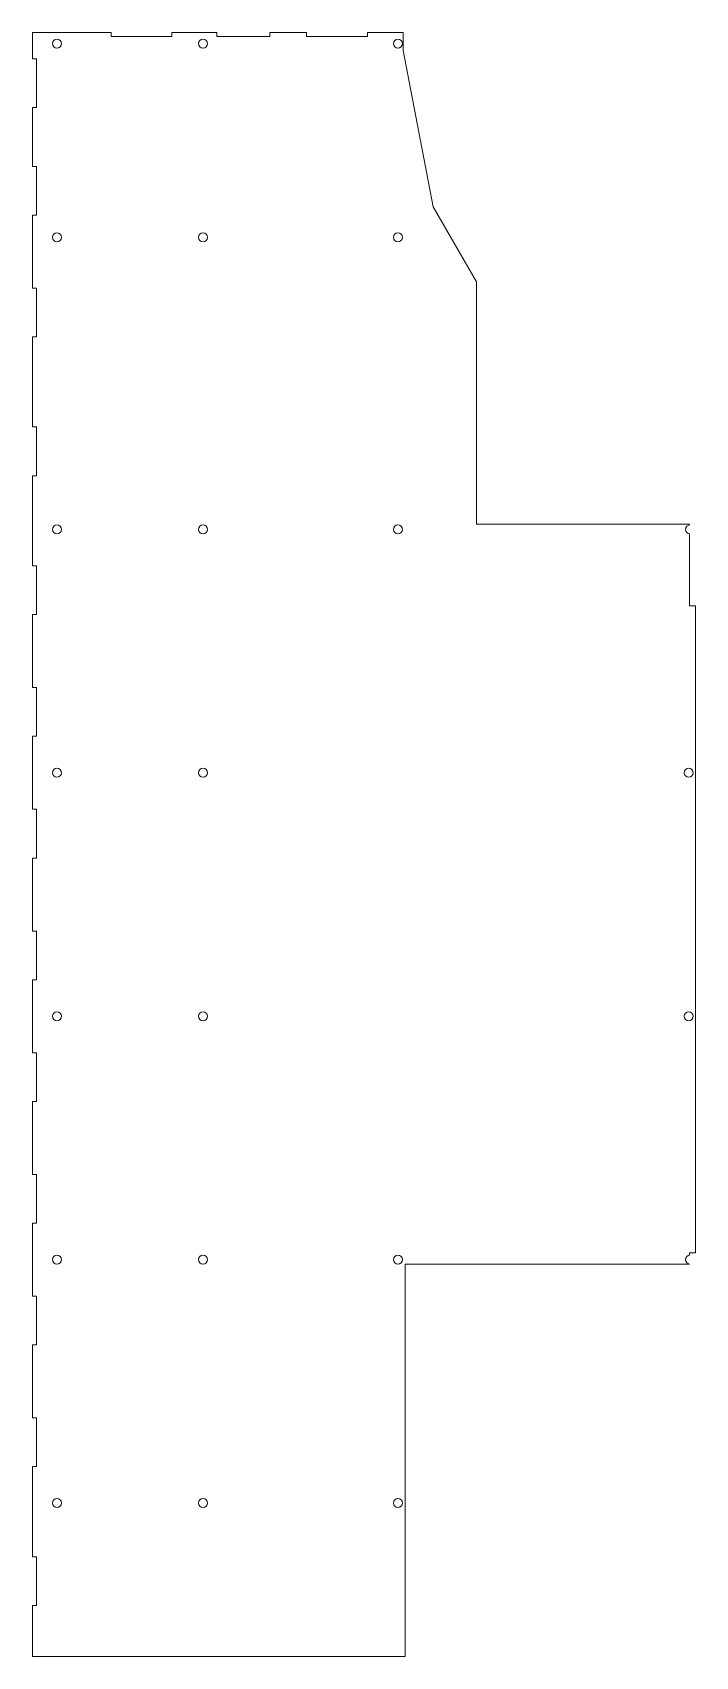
# Model space of a CAD drawing. Header units: millimetres. Extents: x -171 to -39, y -311 to 14.
import ezdxf

# ---------------------------------------------------------------- set-up
doc = ezdxf.new("R2010")
doc.units = ezdxf.units.MM
doc.header["$MEASUREMENT"] = 0
doc.layers.add('layer 1', color=7, linetype='Continuous')

msp = doc.modelspace()

# ---------------------------------------------------------------- linework, layer by layer
at = {"layer": 'layer 1', "color": 1, "lineweight": 9}
for points, knots in [([(-96.4473, -232.6071), (-96.4473, -232.6071), (-41.3127, -232.6071), (-41.3127, -232.6071), (-41.3127, -232.6071), (-39.8367, -232.6071), (-39.8367, -232.6071), (-39.8367, -232.6071), (-39.8367, -232.5876), (-39.8367, -232.5876), (-40.0148, -232.5577), (-40.1857, -232.474), (-40.3231, -232.3366), (-40.6745, -231.9852), (-40.6745, -231.4152), (-40.3231, -231.0638), (-40.1857, -230.9264), (-40.0148, -230.8427), (-39.8367, -230.8128), (-39.8367, -230.8128), (-39.8367, -230.6307), (-39.8367, -230.6307), (-39.8367, -230.6307), (-39.8367, -230.3307), (-39.8367, -230.3307), (-39.8367, -230.3307), (-39.5367, -230.3307), (-39.5367, -230.3307), (-39.5367, -230.3307), (-38.6172, -230.3307), (-38.6172, -230.3307), (-38.6172, -230.3307), (-38.6172, -230.0742), (-38.6172, -230.0742), (-38.6172, -230.0742), (-38.6172, -184.5458), (-38.6172, -184.5458), (-38.6172, -184.5458), (-38.6172, -181.2937), (-38.6172, -181.2937), (-38.6172, -181.2937), (-38.6172, -135.7653), (-38.6172, -135.7653), (-38.6172, -135.7653), (-38.6172, -132.5132), (-38.6172, -132.5132), (-38.6172, -132.5132), (-38.6172, -101.6189), (-38.6172, -101.6189), (-38.6172, -101.6189), (-38.6172, -100.801), (-38.6172, -100.801), (-38.6172, -100.801), (-38.6172, -100.651), (-38.6172, -100.651), (-38.6172, -100.651), (-39.5367, -100.651), (-39.5367, -100.651), (-39.5367, -100.651), (-39.8367, -100.651), (-39.8367, -100.651), (-39.8367, -100.651), (-39.8367, -99.9929), (-39.8367, -99.9929), (-39.8367, -99.9929), (-39.8367, -86.9848), (-39.8367, -86.9848), (-39.8367, -86.9848), (-39.8367, -86.7225), (-39.8367, -86.7225), (-39.8367, -86.7225), (-39.8367, -86.5725), (-39.8367, -86.5725), (-39.8367, -86.5725), (-39.8367, -86.2462), (-39.8367, -86.2462), (-40.0148, -86.2163), (-40.1857, -86.1326), (-40.3231, -85.9952), (-40.6745, -85.6438), (-40.6745, -85.0738), (-40.3231, -84.7224), (-40.1857, -84.585), (-40.0148, -84.5013), (-39.8367, -84.4714), (-39.8367, -84.4714), (-39.8367, -84.2893), (-39.8367, -84.2893), (-39.8367, -84.2893), (-41.3127, -84.2893), (-41.3127, -84.2893), (-41.3127, -84.2893), (-81.6927, -84.2893), (-81.6927, -84.2893), (-81.6927, -84.2893), (-82.1646, -84.2893), (-82.1646, -84.2893), (-82.1646, -84.2893), (-82.4646, -84.2893), (-82.4646, -84.2893), (-82.4646, -84.2893), (-82.4646, -54.4645), (-82.4646, -54.4645), (-82.4646, -54.4645), (-82.4646, -54.2328), (-82.4646, -54.2328), (-82.4646, -54.2328), (-82.4646, -45.832), (-82.4646, -45.832), (-82.4646, -45.832), (-82.4646, -35.7305), (-82.4646, -35.7305), (-82.4646, -35.7305), (-91.1679, -20.7333), (-91.1679, -20.7333), (-91.1679, -20.7333), (-97.1457, 10.6172), (-97.1457, 10.6172), (-97.1457, 10.6172), (-97.15, 14.2347), (-97.15, 14.2347), (-97.15, 14.2347), (-104.3046, 14.2347), (-104.3046, 14.2347), (-104.3046, 14.2347), (-104.3046, 13.4217), (-104.3046, 13.4217), (-104.3046, 13.4217), (-116.4997, 13.4217), (-116.4997, 13.4217), (-116.4997, 13.4217), (-116.4997, 14.2347), (-116.4997, 14.2347), (-116.4997, 14.2347), (-123.8817, 14.2347), (-123.8817, 14.2347), (-123.8817, 14.2347), (-123.8817, 13.4217), (-123.8817, 13.4217), (-123.8817, 13.4217), (-134.4508, 13.4217), (-134.4508, 13.4217), (-134.4508, 13.4217), (-134.4508, 14.2347), (-134.4508, 14.2347), (-134.4508, 14.2347), (-143.4628, 14.2347), (-143.4628, 14.2347), (-143.4628, 14.2347), (-143.4628, 13.4218), (-143.4628, 13.4218), (-143.4628, 13.4218), (-155.6579, 13.4218), (-155.6579, 13.4218), (-155.6579, 13.4218), (-155.6579, 14.2347), (-155.6579, 14.2347), (-155.6579, 14.2347), (-168.9595, 14.2347), (-168.9595, 14.2347), (-168.9595, 14.2347), (-171.3985, 14.2347), (-171.3985, 14.2347), (-171.3985, 14.2347), (-171.3985, 8.9502), (-171.3985, 8.9502), (-171.3985, 8.9502), (-170.5855, 8.9502), (-170.5855, 8.9502), (-170.5855, 8.9502), (-170.5855, -0.8059), (-170.5855, -0.8059), (-170.5855, -0.8059), (-171.3985, -0.8059), (-171.3985, -0.8059), (-171.3985, -0.8059), (-171.3985, -12.5946), (-171.3985, -12.5946), (-171.3985, -12.5946), (-170.5855, -12.5946), (-170.5855, -12.5946), (-170.5855, -12.5946), (-170.5855, -22.3506), (-170.5855, -22.3506), (-170.5855, -22.3506), (-171.3985, -22.3506), (-171.3985, -22.3506), (-171.3985, -22.3506), (-171.3985, -36.9848), (-171.3985, -36.9848), (-171.3985, -36.9848), (-170.5855, -36.9848), (-170.5855, -36.9848), (-170.5855, -36.9848), (-170.5855, -46.7409), (-170.5855, -46.7409), (-170.5855, -46.7409), (-171.3985, -46.7409), (-171.3985, -46.7409), (-171.3985, -46.7409), (-171.3985, -64.8303), (-171.3985, -64.8303), (-171.3985, -64.8303), (-170.5855, -64.8303), (-170.5855, -64.8303), (-170.5855, -64.8303), (-170.5855, -74.5864), (-170.5855, -74.5864), (-170.5855, -74.5864), (-171.3985, -74.5864), (-171.3985, -74.5864), (-171.3985, -74.5864), (-171.3985, -92.6758), (-171.3985, -92.6758), (-171.3985, -92.6758), (-170.5855, -92.6758), (-170.5855, -92.6758), (-170.5855, -92.6758), (-170.5855, -102.4319), (-170.5855, -102.4319), (-170.5855, -102.4319), (-171.3985, -102.4319), (-171.3985, -102.4319), (-171.3985, -102.4319), (-171.3985, -117.0661), (-171.3985, -117.0661), (-171.3985, -117.0661), (-170.5855, -117.0661), (-170.5855, -117.0661), (-170.5855, -117.0661), (-170.5855, -126.8222), (-170.5855, -126.8222), (-170.5855, -126.8222), (-171.3985, -126.8222), (-171.3985, -126.8222), (-171.3985, -126.8222), (-171.3985, -141.4563), (-171.3985, -141.4563), (-171.3985, -141.4563), (-170.5855, -141.4563), (-170.5855, -141.4563), (-170.5855, -141.4563), (-170.5855, -151.2124), (-170.5855, -151.2124), (-170.5855, -151.2124), (-171.3985, -151.2124), (-171.3985, -151.2124), (-171.3985, -151.2124), (-171.3985, -165.8466), (-171.3985, -165.8466), (-171.3985, -165.8466), (-170.5855, -165.8466), (-170.5855, -165.8466), (-170.5855, -165.8466), (-170.5855, -175.6027), (-170.5855, -175.6027), (-170.5855, -175.6027), (-171.3985, -175.6027), (-171.3985, -175.6027), (-171.3985, -175.6027), (-171.3985, -190.2368), (-171.3985, -190.2368), (-171.3985, -190.2368), (-170.5855, -190.2368), (-170.5855, -190.2368), (-170.5855, -190.2368), (-170.5855, -199.9929), (-170.5855, -199.9929), (-170.5855, -199.9929), (-171.3985, -199.9929), (-171.3985, -199.9929), (-171.3985, -199.9929), (-171.3985, -214.6271), (-171.3985, -214.6271), (-171.3985, -214.6271), (-170.5855, -214.6271), (-170.5855, -214.6271), (-170.5855, -214.6271), (-170.5855, -224.3832), (-170.5855, -224.3832), (-170.5855, -224.3832), (-171.3985, -224.3832), (-171.3985, -224.3832), (-171.3985, -224.3832), (-171.3985, -239.0173), (-171.3985, -239.0173), (-171.3985, -239.0173), (-170.5855, -239.0173), (-170.5855, -239.0173), (-170.5855, -239.0173), (-170.5855, -248.7734), (-170.5855, -248.7734), (-170.5855, -248.7734), (-171.3985, -248.7734), (-171.3985, -248.7734), (-171.3985, -248.7734), (-171.3985, -263.4075), (-171.3985, -263.4075), (-171.3985, -263.4075), (-170.5855, -263.4075), (-170.5855, -263.4075), (-170.5855, -263.4075), (-170.5855, -273.1636), (-170.5855, -273.1636), (-170.5855, -273.1636), (-171.3985, -273.1636), (-171.3985, -273.1636), (-171.3985, -273.1636), (-171.3985, -291.2531), (-171.3985, -291.2531), (-171.3985, -291.2531), (-170.5855, -291.2531), (-170.5855, -291.2531), (-170.5855, -291.2531), (-170.5855, -301.0092), (-170.5855, -301.0092), (-170.5855, -301.0092), (-171.3985, -301.0092), (-171.3985, -301.0092), (-171.3985, -301.0092), (-171.3985, -311.2453), (-171.3985, -311.2453), (-171.3985, -311.2453), (-114.4834, -311.2453), (-114.4834, -311.2453), (-114.4834, -311.2453), (-97.1054, -311.2453), (-97.1054, -311.2453), (-97.1054, -311.2453), (-96.7473, -311.2453), (-96.7473, -311.2453), (-96.7473, -311.2453), (-96.7473, -233.3262), (-96.7473, -233.3262), (-96.7473, -233.3262), (-96.7473, -232.6071), (-96.7473, -232.6071), (-96.7473, -232.6071), (-96.5973, -232.6071), (-96.5973, -232.6071), (-96.5973, -232.6071), (-96.4473, -232.6071), (-96.4473, -232.6071)], [0, 0, 0, 0, 0.00877193, 0.00877193, 0.00877193, 0.01754386, 0.01754386, 0.01754386, 0.02631579, 0.02631579, 0.02631579, 0.03508772, 0.03508772, 0.03508772, 0.04385965, 0.04385965, 0.04385965, 0.05263158, 0.05263158, 0.05263158, 0.06140351, 0.06140351, 0.06140351, 0.07017544, 0.07017544, 0.07017544, 0.07894737, 0.07894737, 0.07894737, 0.0877193, 0.0877193, 0.0877193, 0.09649123, 0.09649123, 0.09649123, 0.10526316, 0.10526316, 0.10526316, 0.11403509, 0.11403509, 0.11403509, 0.12280702, 0.12280702, 0.12280702, 0.13157895, 0.13157895, 0.13157895, 0.14035088, 0.14035088, 0.14035088, 0.14912281, 0.14912281, 0.14912281, 0.15789474, 0.15789474, 0.15789474, 0.16666667, 0.16666667, 0.16666667, 0.1754386, 0.1754386, 0.1754386, 0.18421053, 0.18421053, 0.18421053, 0.19298246, 0.19298246, 0.19298246, 0.20175439, 0.20175439, 0.20175439, 0.21052632, 0.21052632, 0.21052632, 0.21929825, 0.21929825, 0.21929825, 0.22807018, 0.22807018, 0.22807018, 0.23684211, 0.23684211, 0.23684211, 0.24561404, 0.24561404, 0.24561404, 0.25438596, 0.25438596, 0.25438596, 0.26315789, 0.26315789, 0.26315789, 0.27192982, 0.27192982, 0.27192982, 0.28070175, 0.28070175, 0.28070175, 0.28947368, 0.28947368, 0.28947368, 0.29824561, 0.29824561, 0.29824561, 0.30701754, 0.30701754, 0.30701754, 0.31578947, 0.31578947, 0.31578947, 0.3245614, 0.3245614, 0.3245614, 0.33333333, 0.33333333, 0.33333333, 0.34210526, 0.34210526, 0.34210526, 0.35087719, 0.35087719, 0.35087719, 0.35964912, 0.35964912, 0.35964912, 0.36842105, 0.36842105, 0.36842105, 0.37719298, 0.37719298, 0.37719298, 0.38596491, 0.38596491, 0.38596491, 0.39473684, 0.39473684, 0.39473684, 0.40350877, 0.40350877, 0.40350877, 0.4122807, 0.4122807, 0.4122807, 0.42105263, 0.42105263, 0.42105263, 0.42982456, 0.42982456, 0.42982456, 0.43859649, 0.43859649, 0.43859649, 0.44736842, 0.44736842, 0.44736842, 0.45614035, 0.45614035, 0.45614035, 0.46491228, 0.46491228, 0.46491228, 0.47368421, 0.47368421, 0.47368421, 0.48245614, 0.48245614, 0.48245614, 0.49122807, 0.49122807, 0.49122807, 0.5, 0.5, 0.5, 0.50877193, 0.50877193, 0.50877193, 0.51754386, 0.51754386, 0.51754386, 0.52631579, 0.52631579, 0.52631579, 0.53508772, 0.53508772, 0.53508772, 0.54385965, 0.54385965, 0.54385965, 0.55263158, 0.55263158, 0.55263158, 0.56140351, 0.56140351, 0.56140351, 0.57017544, 0.57017544, 0.57017544, 0.57894737, 0.57894737, 0.57894737, 0.5877193, 0.5877193, 0.5877193, 0.59649123, 0.59649123, 0.59649123, 0.60526316, 0.60526316, 0.60526316, 0.61403509, 0.61403509, 0.61403509, 0.62280702, 0.62280702, 0.62280702, 0.63157895, 0.63157895, 0.63157895, 0.64035088, 0.64035088, 0.64035088, 0.64912281, 0.64912281, 0.64912281, 0.65789474, 0.65789474, 0.65789474, 0.66666667, 0.66666667, 0.66666667, 0.6754386, 0.6754386, 0.6754386, 0.68421053, 0.68421053, 0.68421053, 0.69298246, 0.69298246, 0.69298246, 0.70175439, 0.70175439, 0.70175439, 0.71052632, 0.71052632, 0.71052632, 0.71929825, 0.71929825, 0.71929825, 0.72807018, 0.72807018, 0.72807018, 0.73684211, 0.73684211, 0.73684211, 0.74561404, 0.74561404, 0.74561404, 0.75438596, 0.75438596, 0.75438596, 0.76315789, 0.76315789, 0.76315789, 0.77192982, 0.77192982, 0.77192982, 0.78070175, 0.78070175, 0.78070175, 0.78947368, 0.78947368, 0.78947368, 0.79824561, 0.79824561, 0.79824561, 0.80701754, 0.80701754, 0.80701754, 0.81578947, 0.81578947, 0.81578947, 0.8245614, 0.8245614, 0.8245614, 0.83333333, 0.83333333, 0.83333333, 0.84210526, 0.84210526, 0.84210526, 0.85087719, 0.85087719, 0.85087719, 0.85964912, 0.85964912, 0.85964912, 0.86842105, 0.86842105, 0.86842105, 0.87719298, 0.87719298, 0.87719298, 0.88596491, 0.88596491, 0.88596491, 0.89473684, 0.89473684, 0.89473684, 0.90350877, 0.90350877, 0.90350877, 0.9122807, 0.9122807, 0.9122807, 0.92105263, 0.92105263, 0.92105263, 0.92982456, 0.92982456, 0.92982456, 0.93859649, 0.93859649, 0.93859649, 0.94736842, 0.94736842, 0.94736842, 0.95614035, 0.95614035, 0.95614035, 0.96491228, 0.96491228, 0.96491228, 0.97368421, 0.97368421, 0.97368421, 0.98245614, 0.98245614, 0.98245614, 0.99122807, 0.99122807, 0.99122807, 1, 1, 1, 1]), ([(-165.8797, 11.3625), (-165.5283, 11.7139), (-165.5283, 12.2839), (-165.8797, 12.6353), (-166.2311, 12.9867), (-166.8011, 12.9867), (-167.1525, 12.6353), (-167.5039, 12.2839), (-167.5039, 11.7139), (-167.1525, 11.3625), (-166.8011, 11.0111), (-166.2311, 11.0111), (-165.8797, 11.3625)], [0, 0, 0, 0, 0.25, 0.25, 0.25, 0.5, 0.5, 0.5, 0.75, 0.75, 0.75, 1, 1, 1, 1]), ([(-136.6113, 11.3625), (-136.2599, 11.7139), (-136.2599, 12.2839), (-136.6113, 12.6353), (-136.9627, 12.9867), (-137.5327, 12.9867), (-137.8841, 12.6353), (-138.2355, 12.2839), (-138.2355, 11.7139), (-137.8841, 11.3625), (-137.5327, 11.0111), (-136.9627, 11.0111), (-136.6113, 11.3625)], [0, 0, 0, 0, 0.25, 0.25, 0.25, 0.5, 0.5, 0.5, 0.75, 0.75, 0.75, 1, 1, 1, 1]), ([(-98.8597, 12.6353), (-99.2111, 12.2839), (-99.2111, 11.7139), (-98.8597, 11.3625), (-98.5083, 11.0111), (-97.9383, 11.0111), (-97.5869, 11.3625), (-97.2355, 11.7139), (-97.2355, 12.2839), (-97.5869, 12.6353), (-97.9383, 12.9867), (-98.5083, 12.9867), (-98.8597, 12.6353)], [0, 0, 0, 0, 0.25, 0.25, 0.25, 0.5, 0.5, 0.5, 0.75, 0.75, 0.75, 1, 1, 1, 1]), ([(-165.8797, -26.1864), (-166.2311, -25.835), (-166.8011, -25.835), (-167.1525, -26.1864), (-167.5039, -26.5378), (-167.5039, -27.1078), (-167.1525, -27.4592), (-166.8011, -27.8106), (-166.2311, -27.8106), (-165.8797, -27.4592), (-165.5283, -27.1078), (-165.5283, -26.5378), (-165.8797, -26.1864)], [0, 0, 0, 0, 0.25, 0.25, 0.25, 0.5, 0.5, 0.5, 0.75, 0.75, 0.75, 1, 1, 1, 1]), ([(-137.8841, -26.1864), (-138.2355, -26.5378), (-138.2355, -27.1078), (-137.8841, -27.4592), (-137.5327, -27.8106), (-136.9627, -27.8106), (-136.6113, -27.4592), (-136.2599, -27.1078), (-136.2599, -26.5378), (-136.6113, -26.1864), (-136.9627, -25.835), (-137.5327, -25.835), (-137.8841, -26.1864)], [0, 0, 0, 0, 0.25, 0.25, 0.25, 0.5, 0.5, 0.5, 0.75, 0.75, 0.75, 1, 1, 1, 1]), ([(-98.8597, -26.1858), (-99.2111, -26.5372), (-99.2111, -27.1072), (-98.8597, -27.4586), (-98.5083, -27.81), (-97.9383, -27.81), (-97.5869, -27.4586), (-97.2355, -27.1072), (-97.2355, -26.5372), (-97.5869, -26.1858), (-97.9383, -25.8344), (-98.5083, -25.8344), (-98.8597, -26.1858)], [0, 0, 0, 0, 0.25, 0.25, 0.25, 0.5, 0.5, 0.5, 0.75, 0.75, 0.75, 1, 1, 1, 1]), ([(-165.8795, -85.9952), (-165.5281, -85.6438), (-165.5281, -85.0738), (-165.8795, -84.7224), (-166.2309, -84.371), (-166.8009, -84.371), (-167.1523, -84.7224), (-167.5037, -85.0738), (-167.5037, -85.6438), (-167.1523, -85.9952), (-166.8009, -86.3466), (-166.2309, -86.3466), (-165.8795, -85.9952)], [0, 0, 0, 0, 0.25, 0.25, 0.25, 0.5, 0.5, 0.5, 0.75, 0.75, 0.75, 1, 1, 1, 1]), ([(-136.6113, -85.9952), (-136.2599, -85.6438), (-136.2599, -85.0738), (-136.6113, -84.7224), (-136.9627, -84.371), (-137.5327, -84.371), (-137.8841, -84.7224), (-138.2355, -85.0738), (-138.2355, -85.6438), (-137.8841, -85.9952), (-137.5327, -86.3466), (-136.9627, -86.3466), (-136.6113, -85.9952)], [0, 0, 0, 0, 0.25, 0.25, 0.25, 0.5, 0.5, 0.5, 0.75, 0.75, 0.75, 1, 1, 1, 1]), ([(-97.5869, -84.7224), (-97.9383, -84.371), (-98.5083, -84.371), (-98.8597, -84.7224), (-99.2111, -85.0738), (-99.2111, -85.6438), (-98.8597, -85.9952), (-98.5083, -86.3466), (-97.9383, -86.3466), (-97.5869, -85.9952), (-97.2355, -85.6438), (-97.2355, -85.0738), (-97.5869, -84.7224)], [0, 0, 0, 0, 0.25, 0.25, 0.25, 0.5, 0.5, 0.5, 0.75, 0.75, 0.75, 1, 1, 1, 1]), ([(-165.8795, -134.7757), (-165.5281, -134.4243), (-165.5281, -133.8543), (-165.8795, -133.5029), (-166.2309, -133.1515), (-166.8009, -133.1515), (-167.1523, -133.5029), (-167.5037, -133.8543), (-167.5037, -134.4243), (-167.1523, -134.7757), (-166.8009, -135.1271), (-166.2309, -135.1271), (-165.8795, -134.7757)], [0, 0, 0, 0, 0.25, 0.25, 0.25, 0.5, 0.5, 0.5, 0.75, 0.75, 0.75, 1, 1, 1, 1]), ([(-136.6113, -134.7757), (-136.2599, -134.4243), (-136.2599, -133.8543), (-136.6113, -133.5029), (-136.9627, -133.1515), (-137.5327, -133.1515), (-137.8841, -133.5029), (-138.2355, -133.8543), (-138.2355, -134.4243), (-137.8841, -134.7757), (-137.5327, -135.1271), (-136.9627, -135.1271), (-136.6113, -134.7757)], [0, 0, 0, 0, 0.25, 0.25, 0.25, 0.5, 0.5, 0.5, 0.75, 0.75, 0.75, 1, 1, 1, 1]), ([(-40.6013, -133.5029), (-40.9527, -133.8543), (-40.9527, -134.4243), (-40.6013, -134.7757), (-40.2499, -135.1271), (-39.6799, -135.1271), (-39.3285, -134.7757), (-38.9771, -134.4243), (-38.9771, -133.8543), (-39.3285, -133.5029), (-39.6799, -133.1515), (-40.2499, -133.1515), (-40.6013, -133.5029)], [0, 0, 0, 0, 0.25, 0.25, 0.25, 0.5, 0.5, 0.5, 0.75, 0.75, 0.75, 1, 1, 1, 1]), ([(-165.8795, -182.2834), (-166.2309, -181.932), (-166.8009, -181.932), (-167.1523, -182.2834), (-167.5037, -182.6348), (-167.5037, -183.2048), (-167.1523, -183.5562), (-166.8009, -183.9076), (-166.2309, -183.9076), (-165.8795, -183.5562), (-165.5281, -183.2048), (-165.5281, -182.6348), (-165.8795, -182.2834)], [0, 0, 0, 0, 0.25, 0.25, 0.25, 0.5, 0.5, 0.5, 0.75, 0.75, 0.75, 1, 1, 1, 1]), ([(-137.8841, -182.2834), (-138.2355, -182.6348), (-138.2355, -183.2048), (-137.8841, -183.5562), (-137.5327, -183.9076), (-136.9627, -183.9076), (-136.6113, -183.5562), (-136.2599, -183.2048), (-136.2599, -182.6348), (-136.6113, -182.2834), (-136.9627, -181.932), (-137.5327, -181.932), (-137.8841, -182.2834)], [0, 0, 0, 0, 0.25, 0.25, 0.25, 0.5, 0.5, 0.5, 0.75, 0.75, 0.75, 1, 1, 1, 1]), ([(-40.6013, -182.2834), (-40.9527, -182.6348), (-40.9527, -183.2048), (-40.6013, -183.5562), (-40.2499, -183.9076), (-39.6799, -183.9076), (-39.3285, -183.5562), (-38.9771, -183.2048), (-38.9771, -182.6348), (-39.3285, -182.2834), (-39.6799, -181.932), (-40.2499, -181.932), (-40.6013, -182.2834)], [0, 0, 0, 0, 0.25, 0.25, 0.25, 0.5, 0.5, 0.5, 0.75, 0.75, 0.75, 1, 1, 1, 1]), ([(-165.8795, -232.3366), (-165.5281, -231.9852), (-165.5281, -231.4152), (-165.8795, -231.0638), (-166.2309, -230.7124), (-166.8009, -230.7124), (-167.1523, -231.0638), (-167.5037, -231.4152), (-167.5037, -231.9852), (-167.1523, -232.3366), (-166.8009, -232.688), (-166.2309, -232.688), (-165.8795, -232.3366)], [0, 0, 0, 0, 0.25, 0.25, 0.25, 0.5, 0.5, 0.5, 0.75, 0.75, 0.75, 1, 1, 1, 1]), ([(-136.6113, -232.3366), (-136.2599, -231.9852), (-136.2599, -231.4152), (-136.6113, -231.0638), (-136.9627, -230.7124), (-137.5327, -230.7124), (-137.8841, -231.0638), (-138.2355, -231.4152), (-138.2355, -231.9852), (-137.8841, -232.3366), (-137.5327, -232.688), (-136.9627, -232.688), (-136.6113, -232.3366)], [0, 0, 0, 0, 0.25, 0.25, 0.25, 0.5, 0.5, 0.5, 0.75, 0.75, 0.75, 1, 1, 1, 1]), ([(-97.5869, -232.3366), (-97.2355, -231.9852), (-97.2355, -231.4152), (-97.5869, -231.0638), (-97.9383, -230.7124), (-98.5083, -230.7124), (-98.8597, -231.0638), (-99.2111, -231.4152), (-99.2111, -231.9852), (-98.8597, -232.3366), (-98.5083, -232.688), (-97.9383, -232.688), (-97.5869, -232.3366)], [0, 0, 0, 0, 0.25, 0.25, 0.25, 0.5, 0.5, 0.5, 0.75, 0.75, 0.75, 1, 1, 1, 1]), ([(-165.8795, -279.8443), (-166.2309, -279.4929), (-166.8009, -279.4929), (-167.1523, -279.8443), (-167.5037, -280.1957), (-167.5037, -280.7657), (-167.1523, -281.1171), (-166.8009, -281.4685), (-166.2309, -281.4685), (-165.8795, -281.1171), (-165.5281, -280.7657), (-165.5281, -280.1957), (-165.8795, -279.8443)], [0, 0, 0, 0, 0.25, 0.25, 0.25, 0.5, 0.5, 0.5, 0.75, 0.75, 0.75, 1, 1, 1, 1]), ([(-137.8841, -279.8443), (-138.2355, -280.1957), (-138.2355, -280.7657), (-137.8841, -281.1171), (-137.5327, -281.4685), (-136.9627, -281.4685), (-136.6113, -281.1171), (-136.2599, -280.7657), (-136.2599, -280.1957), (-136.6113, -279.8443), (-136.9627, -279.4929), (-137.5327, -279.4929), (-137.8841, -279.8443)], [0, 0, 0, 0, 0.25, 0.25, 0.25, 0.5, 0.5, 0.5, 0.75, 0.75, 0.75, 1, 1, 1, 1]), ([(-98.8597, -279.8443), (-99.2111, -280.1957), (-99.2111, -280.7657), (-98.8597, -281.1171), (-98.5083, -281.4685), (-97.9383, -281.4685), (-97.5869, -281.1171), (-97.2355, -280.7657), (-97.2355, -280.1957), (-97.5869, -279.8443), (-97.9383, -279.4929), (-98.5083, -279.4929), (-98.8597, -279.8443)], [0, 0, 0, 0, 0.25, 0.25, 0.25, 0.5, 0.5, 0.5, 0.75, 0.75, 0.75, 1, 1, 1, 1])]:
    msp.add_open_spline(points, degree=3, knots=knots, dxfattribs=at)

doc.saveas('drawing.dxf')
